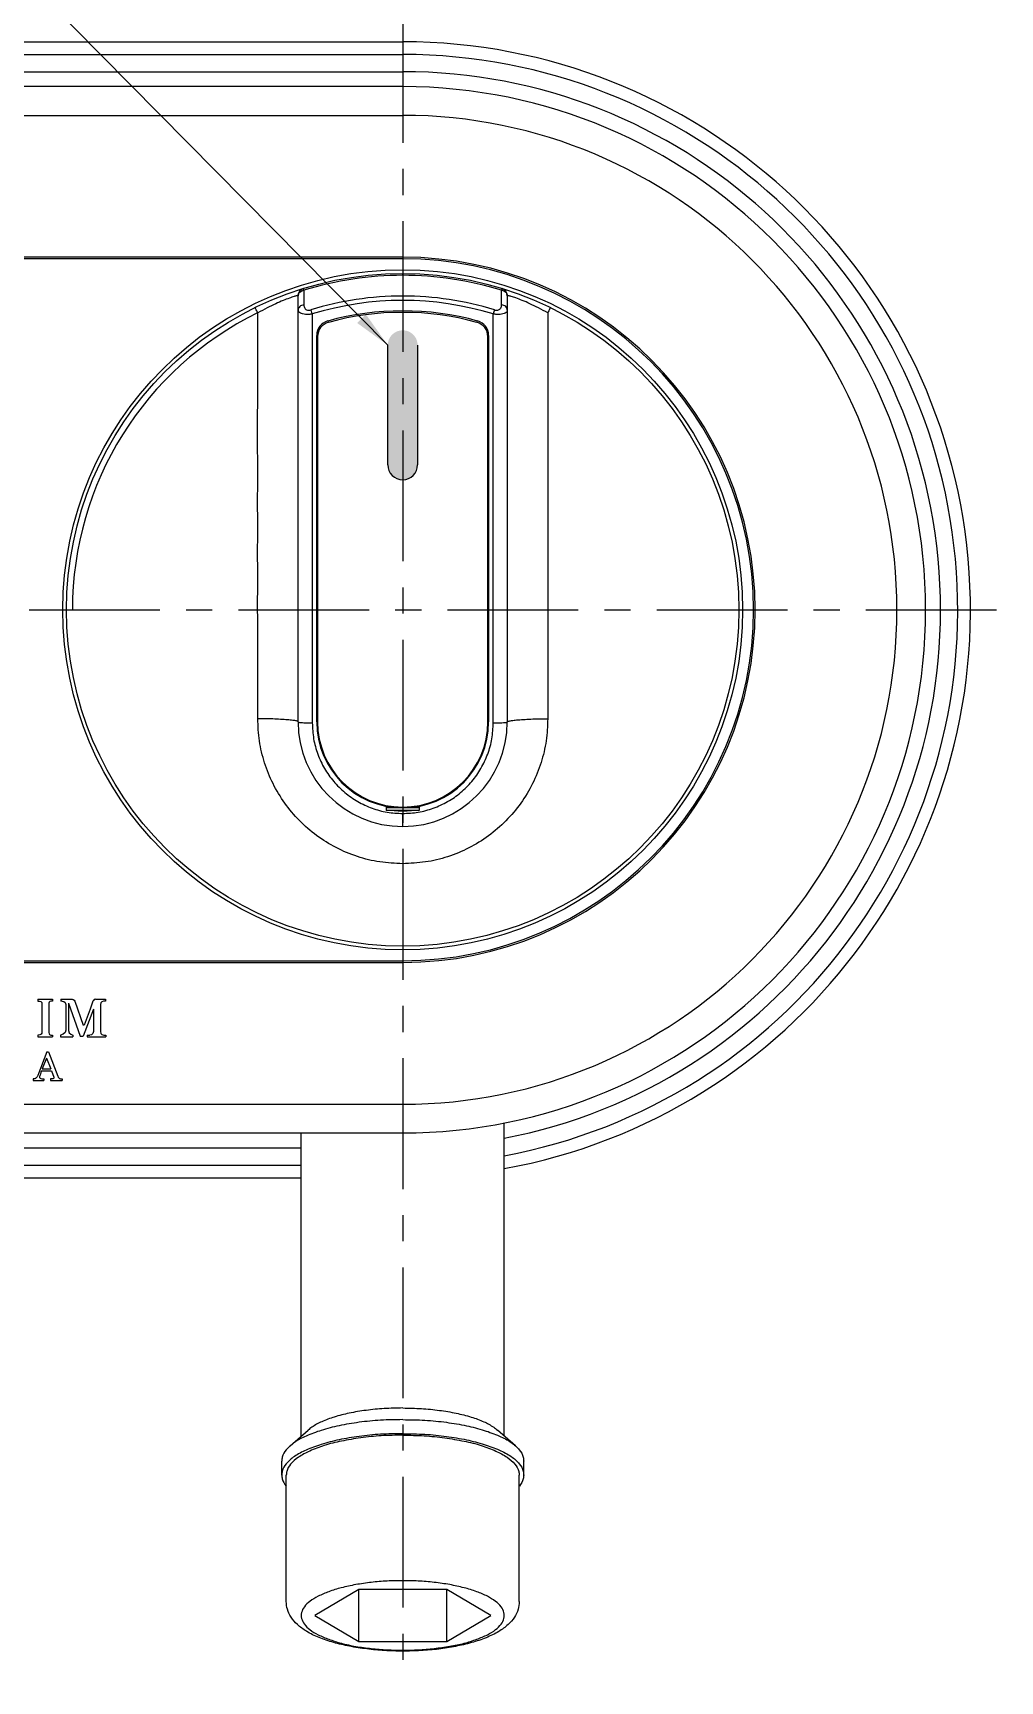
# Model space of a CAD drawing. Extents: x -10573 to -10153, y -17547 to -17250.
# Drawn here: x -10416.3 to -10351.5, y -17460.3 to -17350 of the extents above; entities that cross this region are included whole.
import ezdxf

# ---------------------------------------------------------------- set-up
doc = ezdxf.new("R2010")
doc.units = 0
doc.header["$LTSCALE"] = 7
doc.header["$MEASUREMENT"] = 0
doc.linetypes.add('CENTER', pattern=[2, 1.25, -0.25, 0.25, -0.25])
doc.layers.get('0').update_dxf_attribs({"color": 2, "linetype": 'CONTINUOUS'})
doc.layers.add('CL', color=1, linetype='CENTER')
doc.layers.add('D', color=2, linetype='CONTINUOUS')
doc.styles.add('GHS', font='ROMANS', dxfattribs={"bigfont": 'GHS'})
doc.dimstyles.new('STANDARD$7', dxfattribs={"dimtxt": 3.5, "dimasz": 3, "dimexe": 1, "dimexo": 0.0625, "dimgap": 1, "dimtad": 1, "dimdec": 4, "dimzin": 0, "dimdsep": 46, "dimtxsty": 'GHS', "dimcen": 1, "dimclrt": 2, "dimadec": 0, "dimazin": 0, "dimtfac": 1, "dimtdec": 4, "dimtofl": 0, "dimtmove": 0, "dimatfit": 3, "dimfxl": 0, "dimtolj": 1, "dimtzin": 0, "dimarcsym": 0})

msp = doc.modelspace()

# ---------------------------------------------------------------- hatches: boundary and pattern name
at = {"layer": 'D'}
h = msp.add_hatch(color=1, dxfattribs=at)
h.paths.add_polyline_path([(-10390.52, -17370.89, 0.414214), (-10391.52, -17369.89), (-10391.52, -17379.89, 0.414214), (-10390.52, -17378.89)])
h.paths.add_polyline_path([(-10391.52, -17369.89, 0.414213), (-10392.52, -17370.89), (-10392.52, -17378.89, 0.414213), (-10391.52, -17379.89)])

# ---------------------------------------------------------------- linework, layer by layer
at = {"color": 7, "linetype": 'Continuous'}
for p, q in [((-10446.52, -17350.59), (-10391.52, -17350.59)), ((-10446.52, -17351.45), (-10391.52, -17351.45)), ((-10446.52, -17352.59), (-10391.52, -17352.59)), ((-10391.52, -17353.59), (-10446.52, -17353.59)), ((-10446.52, -17355.51), (-10391.52, -17355.51)), ((-10391.52, -17365), (-10446.52, -17365)), ((-10391.52, -17365.12), (-10446.52, -17365.12)), ((-10391.52, -17366.21), (-10391.52, -17366.09)), ((-10398.52, -17396.09), (-10398.52, -17367.58)), ((-10398.13, -17367.21), (-10398.13, -17368.18)), ((-10384.9, -17368.18), (-10384.9, -17367.21)), ((-10384.52, -17367.58), (-10384.52, -17396.09)), ((-10384.52, -17367.58), (-10384.52, -17367.58)), ((-10397.57, -17368.8), (-10397.65, -17368.52)), ((-10397.57, -17368.8), (-10397.57, -17396.16)), ((-10385.38, -17368.52), (-10385.46, -17368.8)), ((-10385.46, -17396.16), (-10385.46, -17368.8)), ((-10397.27, -17396.09), (-10397.27, -17370.23)), ((-10385.77, -17370.23), (-10385.77, -17396.09)), ((-10397.22, -17370.32), (-10397.22, -17396.09)), ((-10385.82, -17396.09), (-10385.82, -17370.32)), ((-10392.62, -17401.74), (-10392.62, -17402.02)), ((-10390.42, -17401.84), (-10392.62, -17401.84)), ((-10391.52, -17403.09), (-10391.52, -17402.22)), ((-10390.42, -17401.74), (-10390.42, -17402.02)), ((-10446.52, -17412.07), (-10391.52, -17412.07)), ((-10446.52, -17412.19), (-10391.52, -17412.19)), ((-10415.95, -17414.65), (-10415.95, -17414.77)), ((-10415.95, -17414.65), (-10414.95, -17414.65)), ((-10415.95, -17414.77), (-10415.82, -17414.77)), ((-10415.82, -17414.77), (-10415.73, -17414.8)), ((-10415.73, -17414.8), (-10415.68, -17414.86)), ((-10415.68, -17414.86), (-10415.67, -17414.92)), ((-10415.67, -17414.92), (-10415.67, -17416.83)), ((-10415.2, -17414.91), (-10415.21, -17416.87)), ((-10415.18, -17414.84), (-10415.2, -17414.91)), ((-10415.14, -17414.79), (-10415.18, -17414.84)), ((-10415.07, -17414.77), (-10415.14, -17414.79)), ((-10414.95, -17414.77), (-10415.07, -17414.77)), ((-10414.95, -17414.65), (-10414.95, -17414.77)), ((-10414.41, -17414.65), (-10414.41, -17414.77)), ((-10414.41, -17414.65), (-10413.65, -17414.65)), ((-10414.31, -17414.77), (-10414.41, -17414.77)), ((-10414.31, -17414.77), (-10414.2, -17414.79)), ((-10414.2, -17414.79), (-10414.11, -17414.86)), ((-10414.11, -17414.86), (-10414.07, -17415)), ((-10414.07, -17415), (-10414.07, -17416.72)), ((-10413.89, -17414.91), (-10413.1, -17417.12)), ((-10413.89, -17414.91), (-10413.89, -17416.73)), ((-10413.65, -17414.65), (-10413.57, -17414.67)), ((-10413.57, -17414.67), (-10413.51, -17414.71)), ((-10413.51, -17414.71), (-10413.46, -17414.77)), ((-10413.46, -17414.77), (-10412.9, -17416.37)), ((-10412.21, -17415.3), (-10412.91, -17417.12)), ((-10412.43, -17415.31), (-10412.84, -17416.37)), ((-10412.25, -17414.77), (-10412.43, -17415.31)), ((-10412.21, -17414.72), (-10412.25, -17414.77)), ((-10412.16, -17414.67), (-10412.21, -17414.72)), ((-10412.21, -17415.3), (-10412.21, -17416.81)), ((-10412.09, -17414.65), (-10412.16, -17414.67)), ((-10412.09, -17414.65), (-10411.41, -17414.65)), ((-10411.72, -17414.89), (-10411.75, -17415)), ((-10411.75, -17415), (-10411.75, -17416.81)), ((-10411.65, -17414.81), (-10411.72, -17414.89)), ((-10411.54, -17414.78), (-10411.65, -17414.81)), ((-10411.41, -17414.77), (-10411.54, -17414.78)), ((-10411.41, -17414.65), (-10411.41, -17414.77)), ((-10412.84, -17416.37), (-10412.9, -17416.37)), ((-10415.81, -17417.03), (-10415.95, -17417.04)), ((-10415.95, -17417.04), (-10415.95, -17417.16)), ((-10415.95, -17417.16), (-10414.95, -17417.16)), ((-10415.71, -17416.99), (-10415.81, -17417.03)), ((-10415.67, -17416.91), (-10415.71, -17416.99)), ((-10415.67, -17416.83), (-10415.67, -17416.91)), ((-10415.21, -17416.87), (-10415.19, -17416.95)), ((-10415.19, -17416.95), (-10415.15, -17417.01)), ((-10415.15, -17417.01), (-10415.07, -17417.04)), ((-10415.07, -17417.04), (-10414.95, -17417.04)), ((-10414.95, -17417.04), (-10414.95, -17417.16)), ((-10414.24, -17416.99), (-10414.42, -17417.04)), ((-10414.42, -17417.04), (-10414.42, -17417.16)), ((-10414.42, -17417.16), (-10413.6, -17417.16)), ((-10414.12, -17416.88), (-10414.24, -17416.99)), ((-10414.07, -17416.72), (-10414.12, -17416.88)), ((-10413.89, -17416.73), (-10413.85, -17416.89)), ((-10413.85, -17416.89), (-10413.74, -17416.99)), ((-10413.74, -17416.99), (-10413.6, -17417.04)), ((-10413.6, -17417.04), (-10413.6, -17417.16)), ((-10413.1, -17417.12), (-10412.91, -17417.12)), ((-10412.63, -17417.04), (-10412.63, -17417.16)), ((-10412.63, -17417.04), (-10412.47, -17417.04)), ((-10412.63, -17417.16), (-10411.4, -17417.16)), ((-10412.34, -17417.02), (-10412.47, -17417.04)), ((-10412.25, -17416.94), (-10412.34, -17417.02)), ((-10412.21, -17416.81), (-10412.25, -17416.94)), ((-10411.75, -17416.81), (-10411.72, -17416.93)), ((-10411.72, -17416.93), (-10411.65, -17417.01)), ((-10411.65, -17417.01), (-10411.53, -17417.04)), ((-10411.53, -17417.04), (-10411.4, -17417.04)), ((-10411.4, -17417.04), (-10411.4, -17417.16)), ((-10415.33, -17418.17), (-10415.95, -17419.75)), ((-10415.36, -17418.58), (-10415.64, -17419.31)), ((-10415.36, -17418.58), (-10415.08, -17419.31)), ((-10415.33, -17418.17), (-10415.22, -17418.17)), ((-10415.22, -17418.17), (-10414.6, -17419.79)), ((-10416.05, -17419.91), (-10416.09, -17419.94)), ((-10416.03, -17419.89), (-10416.05, -17419.91)), ((-10416, -17419.86), (-10416.03, -17419.89)), ((-10415.99, -17419.83), (-10416, -17419.86)), ((-10415.97, -17419.8), (-10415.99, -17419.83)), ((-10415.95, -17419.75), (-10415.97, -17419.8)), ((-10415.81, -17419.78), (-10415.82, -17419.81)), ((-10415.82, -17419.81), (-10415.82, -17419.83)), ((-10415.82, -17419.83), (-10415.82, -17419.85)), ((-10415.82, -17419.85), (-10415.82, -17419.87)), ((-10415.82, -17419.87), (-10415.81, -17419.9)), ((-10415.8, -17419.75), (-10415.81, -17419.78)), ((-10415.81, -17419.9), (-10415.78, -17419.93)), ((-10415.79, -17419.72), (-10415.8, -17419.75)), ((-10415.76, -17419.63), (-10415.79, -17419.72)), ((-10415.75, -17419.59), (-10415.76, -17419.63)), ((-10415.73, -17419.54), (-10415.75, -17419.59)), ((-10415.71, -17419.49), (-10415.73, -17419.54)), ((-10415.69, -17419.43), (-10415.71, -17419.49)), ((-10415.69, -17419.43), (-10415.03, -17419.43)), ((-10415.64, -17419.31), (-10415.08, -17419.31)), ((-10415.03, -17419.43), (-10414.87, -17419.86)), ((-10414.87, -17419.86), (-10414.87, -17419.88)), ((-10414.87, -17419.88), (-10414.86, -17419.91)), ((-10414.86, -17419.91), (-10414.87, -17419.93)), ((-10414.6, -17419.79), (-10414.58, -17419.83)), ((-10414.58, -17419.83), (-10414.57, -17419.85)), ((-10414.57, -17419.85), (-10414.55, -17419.88)), ((-10414.55, -17419.88), (-10414.53, -17419.9)), ((-10414.53, -17419.9), (-10414.51, -17419.92)), ((-10416.26, -17419.98), (-10416.26, -17420.08)), ((-10416.23, -17419.98), (-10416.26, -17419.98)), ((-10416.26, -17420.08), (-10415.55, -17420.08)), ((-10416.2, -17419.98), (-10416.23, -17419.98)), ((-10416.17, -17419.97), (-10416.2, -17419.98)), ((-10416.14, -17419.96), (-10416.17, -17419.97)), ((-10416.11, -17419.95), (-10416.14, -17419.96)), ((-10416.09, -17419.94), (-10416.11, -17419.95)), ((-10415.78, -17419.93), (-10415.74, -17419.95)), ((-10415.74, -17419.95), (-10415.68, -17419.97)), ((-10415.68, -17419.97), (-10415.62, -17419.98)), ((-10415.62, -17419.98), (-10415.55, -17419.98)), ((-10415.55, -17419.98), (-10415.55, -17420.08)), ((-10415.1, -17419.98), (-10415.1, -17420.08)), ((-10415.04, -17419.98), (-10415.1, -17419.98)), ((-10415.1, -17420.08), (-10414.32, -17420.08)), ((-10414.98, -17419.97), (-10415.04, -17419.98)), ((-10414.93, -17419.96), (-10414.98, -17419.97)), ((-10414.89, -17419.94), (-10414.93, -17419.96)), ((-10414.87, -17419.93), (-10414.89, -17419.94)), ((-10414.51, -17419.92), (-10414.48, -17419.94)), ((-10414.48, -17419.94), (-10414.46, -17419.95)), ((-10414.46, -17419.95), (-10414.43, -17419.96)), ((-10414.43, -17419.96), (-10414.4, -17419.97)), ((-10414.4, -17419.97), (-10414.37, -17419.98)), ((-10414.37, -17419.98), (-10414.34, -17419.98)), ((-10414.34, -17419.98), (-10414.32, -17419.98)), ((-10414.32, -17419.98), (-10414.32, -17420.08)), ((-10391.52, -17421.68), (-10446.52, -17421.68)), ((-10384.72, -17443.88), (-10384.72, -17422.92)), ((-10446.52, -17423.59), (-10391.52, -17423.59)), ((-10398.32, -17443.88), (-10398.32, -17423.59)), ((-10439.72, -17424.59), (-10398.32, -17424.59)), ((-10439.72, -17425.74), (-10398.32, -17425.74)), ((-10439.72, -17426.59), (-10398.32, -17426.59)), ((-10399.06, -17444.53), (-10397.85, -17443.47)), ((-10383.97, -17444.53), (-10385.18, -17443.47)), ((-10399.62, -17446.48), (-10399.62, -17445.54)), ((-10383.42, -17446.48), (-10383.42, -17445.54)), ((-10399.32, -17454.93), (-10399.32, -17446.48)), ((-10383.72, -17454.93), (-10383.72, -17446.48)), ((-10394.46, -17454.13), (-10397.4, -17455.87)), ((-10394.46, -17457.62), (-10394.46, -17454.13)), ((-10388.57, -17454.13), (-10394.46, -17454.13)), ((-10385.63, -17455.87), (-10388.57, -17454.13)), ((-10388.57, -17457.62), (-10388.57, -17454.13)), ((-10397.4, -17455.87), (-10394.46, -17457.62)), ((-10388.57, -17457.62), (-10385.63, -17455.87)), ((-10394.46, -17457.62), (-10388.57, -17457.62))]:
    msp.add_line(p, q, dxfattribs=at)
for radius in [22.75, 22.5]:
    msp.add_circle((-10391.52, -17388.59), radius, dxfattribs=at)
for centre, radius, start, end in [((-10391.52, -17388.59), 38, 280.3106, 90), ((-10391.52, -17388.59), 37.15, 280.5503, 90.0001), ((-10391.52, -17388.59), 36, 280.888, 90.0001), ((-10391.52, -17388.59), 35, 270, 90), ((-10391.52, -17388.59), 33.08, 270, 90), ((-10391.52, -17388.59), 23.59, 270, 90), ((-10391.52, -17388.59), 23.48, 270, 90), ((-10391.52, -17388.59), 22.38, 72.8149, 107.1848), ((-10398.02, -17367.58), 0.5, 107.1848, 180), ((-10391.52, -17388.59), 20.99, 89.9998, 107.0098), ((-10391.52, -17388.59), 20.7, 72.9897, 107.0103), ((-10391.52, -17388.59), 20.99, 72.9899, 90.0005), ((-10385.02, -17367.58), 0.5, 0, 72.8152), ((-10391.52, -17388.59), 22.11, 116.0464, 179.9985), ((-10391.52, -17387.39), 18.8, 74.5228, 105.4771), ((-10391.52, -17387.39), 18.7, 74.6011, 105.3988), ((-10396.27, -17370.23), 1, 105.4771, 180), ((-10396.22, -17370.32), 1, 105.3988, 180), ((-10386.82, -17370.32), 1, 0, 74.6011), ((-10386.77, -17370.23), 1, 0, 74.5228), ((-10391.52, -17396.09), 7, 180, 0), ((-10391.52, -17396.09), 5.75, 180, 0), ((-10391.52, -17396.09), 5.7, 180, 0)]:
    msp.add_arc(centre, radius, start, end, dxfattribs=at)
for points in [[(-10398.52, -17367.58), (-10398.59, -17367.58), (-10398.79, -17367.63), (-10399.1, -17367.74), (-10399.52, -17367.9), (-10400.02, -17368.11), (-10400.59, -17368.39), (-10401.22, -17368.73)], [(-10398.52, -17367.58), (-10398.49, -17367.45), (-10398.41, -17367.34), (-10398.28, -17367.26), (-10398.13, -17367.21)], [(-10398.13, -17367.21), (-10398.15, -17367.15), (-10398.16, -17367.11), (-10398.16, -17367.1)], [(-10384.87, -17367.1), (-10384.87, -17367.11), (-10384.88, -17367.15), (-10384.9, -17367.21)], [(-10384.9, -17367.21), (-10384.75, -17367.26), (-10384.62, -17367.34), (-10384.54, -17367.45), (-10384.52, -17367.58)], [(-10381.81, -17368.73), (-10382.44, -17368.39), (-10383.01, -17368.11), (-10383.52, -17367.89), (-10383.94, -17367.73), (-10384.25, -17367.63), (-10384.45, -17367.58), (-10384.52, -17367.58)], [(-10401.22, -17368.73), (-10401.29, -17368.59), (-10401.35, -17368.47), (-10401.38, -17368.4), (-10401.4, -17368.38)], [(-10401.22, -17395.88), (-10401.22, -17394.44), (-10401.22, -17392.94), (-10401.22, -17391.35), (-10401.22, -17389.76), (-10401.23, -17388.14), (-10401.22, -17386.51), (-10401.23, -17384.88), (-10401.22, -17383.22), (-10401.23, -17381.51), (-10401.22, -17379.73), (-10401.23, -17377.85), (-10401.23, -17375.84), (-10401.22, -17373.66), (-10401.22, -17371.3), (-10401.22, -17368.73)], [(-10398.13, -17368.18), (-10398.29, -17368.23), (-10398.41, -17368.31), (-10398.49, -17368.42), (-10398.52, -17368.55)], [(-10397.57, -17368.8), (-10397.8, -17368.83), (-10398.02, -17368.83), (-10398.22, -17368.8), (-10398.37, -17368.74), (-10398.48, -17368.66), (-10398.52, -17368.55)], [(-10398.13, -17368.18), (-10398.12, -17368.31), (-10398.07, -17368.41), (-10398, -17368.49), (-10397.9, -17368.54), (-10397.77, -17368.55), (-10397.65, -17368.52)], [(-10384.52, -17368.55), (-10384.56, -17368.66), (-10384.66, -17368.74), (-10384.81, -17368.8), (-10385, -17368.83), (-10385.22, -17368.83), (-10385.46, -17368.8)], [(-10385.38, -17368.52), (-10385.26, -17368.55), (-10385.15, -17368.54), (-10385.06, -17368.51), (-10384.99, -17368.45), (-10384.94, -17368.38), (-10384.91, -17368.29), (-10384.9, -17368.18)], [(-10384.52, -17368.55), (-10384.54, -17368.42), (-10384.62, -17368.31), (-10384.74, -17368.23), (-10384.9, -17368.18)], [(-10381.64, -17368.38), (-10381.65, -17368.4), (-10381.69, -17368.48), (-10381.74, -17368.59), (-10381.81, -17368.73)], [(-10381.81, -17368.73), (-10381.81, -17371.3), (-10381.81, -17373.66), (-10381.81, -17375.84), (-10381.8, -17377.85), (-10381.81, -17379.73), (-10381.8, -17381.52), (-10381.81, -17383.23), (-10381.8, -17384.89), (-10381.81, -17386.53), (-10381.8, -17388.16), (-10381.81, -17389.78), (-10381.81, -17391.37), (-10381.81, -17392.95), (-10381.81, -17394.44), (-10381.81, -17395.88)], [(-10397.21, -17370.31), (-10397.22, -17370.32)], [(-10385.82, -17370.31), (-10385.82, -17370.32)], [(-10414.02, -17388.59), (-10413.99, -17388.59), (-10413.9, -17388.59), (-10413.78, -17388.59), (-10413.63, -17388.59)], [(-10391.52, -17405.58), (-10393.05, -17405.46), (-10394.55, -17405.1), (-10395.97, -17404.5), (-10397.28, -17403.69), (-10398.43, -17402.69), (-10399.41, -17401.52), (-10400.2, -17400.22), (-10400.76, -17398.83), (-10401.11, -17397.36), (-10401.22, -17395.88)], [(-10398.52, -17396.09), (-10398.58, -17396.05), (-10398.79, -17396), (-10399.13, -17395.96), (-10399.57, -17395.93), (-10400.08, -17395.9), (-10400.63, -17395.88), (-10401.22, -17395.88)], [(-10398.52, -17396.09), (-10398.48, -17396.11), (-10398.39, -17396.13), (-10398.23, -17396.14), (-10398.03, -17396.15), (-10397.81, -17396.16), (-10397.57, -17396.16)], [(-10397.57, -17396.16), (-10397.48, -17397.22), (-10397.2, -17398.25), (-10396.75, -17399.21), (-10396.14, -17400.07), (-10395.39, -17400.81), (-10394.52, -17401.42), (-10393.57, -17401.86), (-10392.56, -17402.13), (-10391.52, -17402.22)], [(-10381.81, -17395.88), (-10381.92, -17397.35), (-10382.26, -17398.81), (-10382.83, -17400.22), (-10383.62, -17401.53), (-10384.61, -17402.7), (-10385.78, -17403.71), (-10387.09, -17404.52), (-10388.51, -17405.11), (-10390, -17405.46), (-10391.52, -17405.58)], [(-10391.52, -17402.22), (-10390.48, -17402.13), (-10389.47, -17401.86), (-10388.51, -17401.42), (-10387.64, -17400.82), (-10386.89, -17400.07), (-10386.28, -17399.2), (-10385.83, -17398.24), (-10385.55, -17397.22), (-10385.46, -17396.16)], [(-10385.46, -17396.16), (-10385.22, -17396.16), (-10384.98, -17396.15), (-10384.78, -17396.14), (-10384.63, -17396.13), (-10384.54, -17396.11), (-10384.52, -17396.09)], [(-10384.52, -17396.09), (-10384.45, -17396.05), (-10384.24, -17396), (-10383.9, -17395.96), (-10383.46, -17395.93), (-10382.95, -17395.9), (-10382.4, -17395.88), (-10381.81, -17395.88)], [(-10392.28, -17402.02), (-10392.45, -17402.02), (-10392.62, -17402.02)], [(-10391.52, -17402.07), (-10391.91, -17402.05), (-10392.28, -17402.02)], [(-10391.52, -17402.02), (-10391.91, -17402.02), (-10392.28, -17402.02)], [(-10390.75, -17402.02), (-10391.12, -17402.02), (-10391.52, -17402.02)], [(-10390.75, -17402.02), (-10391.13, -17402.05), (-10391.52, -17402.07)], [(-10390.47, -17402.02), (-10390.58, -17402.02), (-10390.75, -17402.02)], [(-10390.42, -17402.02), (-10390.47, -17402.02)], [(-10391.52, -17442.77), (-10393, -17442.81), (-10394.44, -17442.95), (-10395.78, -17443.18), (-10396.97, -17443.49), (-10397.98, -17443.87), (-10398.77, -17444.3), (-10399.06, -17444.53)], [(-10391.52, -17441.99), (-10392.76, -17442.03), (-10393.97, -17442.15), (-10395.1, -17442.34), (-10396.1, -17442.6), (-10396.94, -17442.91), (-10397.6, -17443.28), (-10397.85, -17443.47)], [(-10391.52, -17441.99), (-10390.27, -17442.03), (-10389.06, -17442.15), (-10387.94, -17442.34), (-10386.93, -17442.6), (-10386.09, -17442.91), (-10385.43, -17443.28), (-10385.18, -17443.47)], [(-10391.52, -17442.77), (-10390.03, -17442.81), (-10388.59, -17442.95), (-10387.25, -17443.18), (-10386.06, -17443.49), (-10385.05, -17443.87), (-10384.26, -17444.3), (-10383.97, -17444.53)], [(-10391.52, -17443.71), (-10393, -17443.75), (-10394.44, -17443.89), (-10395.78, -17444.12), (-10396.97, -17444.43), (-10397.98, -17444.81), (-10398.77, -17445.24), (-10399.31, -17445.72), (-10399.58, -17446.22), (-10399.61, -17446.48)], [(-10391.52, -17443.81), (-10392.95, -17443.85), (-10394.33, -17443.99), (-10395.62, -17444.21), (-10396.77, -17444.5), (-10397.74, -17444.87), (-10398.5, -17445.29), (-10399.02, -17445.75), (-10399.28, -17446.23), (-10399.31, -17446.48)], [(-10391.52, -17443.71), (-10390.03, -17443.75), (-10388.59, -17443.89), (-10387.25, -17444.12), (-10386.06, -17444.43), (-10385.05, -17444.81), (-10384.26, -17445.24), (-10383.72, -17445.72), (-10383.45, -17446.22), (-10383.42, -17446.48)], [(-10391.52, -17443.81), (-10390.08, -17443.85), (-10388.7, -17443.99), (-10387.41, -17444.21), (-10386.26, -17444.5), (-10385.29, -17444.87), (-10384.53, -17445.29), (-10384.01, -17445.75), (-10383.75, -17446.23), (-10383.72, -17446.48)], [(-10399.06, -17444.53), (-10399.31, -17444.78), (-10399.58, -17445.28), (-10399.61, -17445.54)], [(-10383.97, -17444.53), (-10383.72, -17444.78), (-10383.45, -17445.28), (-10383.42, -17445.54)], [(-10399.61, -17446.48), (-10399.58, -17446.73), (-10399.32, -17447.22)], [(-10383.42, -17446.48), (-10383.45, -17446.73), (-10383.71, -17447.22)], [(-10391.52, -17453.55), (-10392.55, -17453.57), (-10393.62, -17453.66), (-10394.66, -17453.81), (-10395.63, -17454.02), (-10396.47, -17454.28), (-10397.18, -17454.59), (-10397.73, -17454.93), (-10398.1, -17455.29), (-10398.29, -17455.68), (-10398.29, -17456.07), (-10398.1, -17456.45), (-10397.73, -17456.82), (-10397.18, -17457.16), (-10396.47, -17457.46), (-10395.62, -17457.73), (-10394.66, -17457.94), (-10393.62, -17458.08), (-10392.55, -17458.17), (-10391.52, -17458.2)], [(-10391.52, -17458.2), (-10390.48, -17458.17), (-10389.41, -17458.08), (-10388.37, -17457.93), (-10387.4, -17457.73), (-10386.56, -17457.46), (-10385.85, -17457.16), (-10385.3, -17456.82), (-10384.93, -17456.45), (-10384.74, -17456.07), (-10384.74, -17455.68), (-10384.93, -17455.29), (-10385.3, -17454.93), (-10385.85, -17454.59), (-10386.56, -17454.28), (-10387.41, -17454.02), (-10388.37, -17453.81), (-10389.41, -17453.66), (-10390.48, -17453.57), (-10391.52, -17453.55)], [(-10391.52, -17458.26), (-10392.74, -17458.22), (-10393.93, -17458.11), (-10395.08, -17457.93), (-10396.14, -17457.68), (-10397.12, -17457.35), (-10397.96, -17456.93), (-10398.57, -17456.48), (-10398.99, -17455.98), (-10399.24, -17455.46), (-10399.32, -17454.93)], [(-10383.72, -17454.93), (-10383.79, -17455.46), (-10384.04, -17455.99), (-10384.47, -17456.48), (-10385.09, -17456.94), (-10385.94, -17457.36), (-10386.91, -17457.69), (-10387.98, -17457.94), (-10389.11, -17458.12), (-10390.3, -17458.22), (-10391.52, -17458.26)]]:
    msp.add_spline(points, degree=3, dxfattribs=at)
at = {"layer": 'CL'}
for p, q in [((-10391.52, -17348.59), (-10391.52, -17460.26)), ((-10486.52, -17388.59), (-10351.54, -17388.59))]:
    msp.add_line(p, q, dxfattribs=at)
at = {"layer": 'D', "color": 1}
for p, q in [((-10392.52, -17378.89), (-10392.52, -17370.89)), ((-10390.52, -17370.89), (-10390.52, -17378.89))]:
    msp.add_line(p, q, dxfattribs=at)
msp.add_arc((-10391.52, -17378.89), 1, 180, 0, dxfattribs=at)

# ---------------------------------------------------------------- leaders
at = {"layer": 'D'}
msp.add_leader([(-10392.52, -17370.89), (-10424.03, -17338.99)], dimstyle='STANDARD$7', override={"dimasz": 2.5, "dimexe": 2, "dimexo": 1, "dimgap": 1, "dimtad": 0, "dimcen": -2.5, "dimclrd": 2, "dimclre": 2, "dimtofl": 1, "dimatfit": 0}, dxfattribs=at)

doc.saveas('drawing.dxf')
